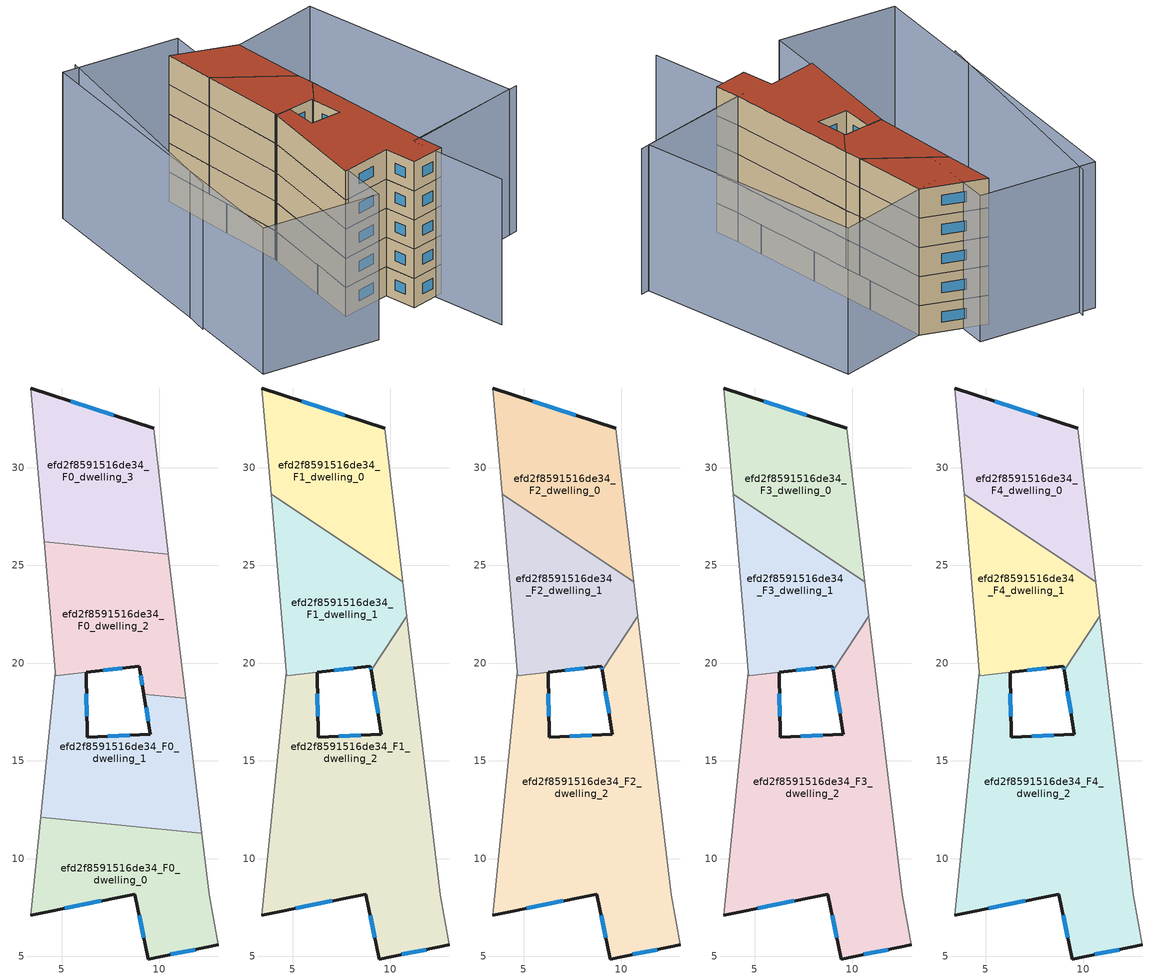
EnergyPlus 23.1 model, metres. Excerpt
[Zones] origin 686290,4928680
efd2f8591516de34_F0_dwelling_0
 floor ground (EU_floor_Construction): 12.16,11.29 12.54,8.15 13,5.58 9.42,4.86 8.75,8.18 3.43,7.11 3.92,12.11 z0
 wall outside (EU_wall_Construction): 3.43,7.11 8.75,8.18 9.42,4.86 13,5.58 z0:3
 wall adiabatic (EU_wall_Construction): 3.92,12.11 3.43,7.11 / 13,5.58 12.54,8.15 12.16,11.29 z0:3
 wall to efd2f8591516de34_F0_dwelling_1 (EU_wall_Construction): 12.16,11.29 3.92,12.11 z0:3
 window (EU_Window_Construction): 5.16,7.46 7.02,7.83 / 10.58,5.1 11.83,5.35 / 8.96,7.1 9.2,5.94 z0.98:2.02
efd2f8591516de34_F0_dwelling_1
 floor ground (EU_floor_Construction): 11.34,18.2 12.16,11.29 3.92,12.11 4.67,19.56 4.69,19.37 6.25,19.53 6.3,16.2 9.54,16.37 9.21,18.42 z0
 wall outside (EU_wall_Construction): 9.21,18.42 9.54,16.37 6.3,16.2 6.25,19.53 z0:3
 wall to efd2f8591516de34_F0_dwelling_2 (EU_wall_Construction): 11.34,18.2 9.21,18.42 / 6.24,19.53 4.69,19.37 z0:3
 wall adiabatic (EU_wall_Construction): 12.16,11.29 11.34,18.2 / 4.69,19.37 4.67,19.56 3.92,12.11 z0:3
 window (EU_Window_Construction): 9.31,17.75 9.43,17.04 / 6.28,17.28 6.26,18.45 / 8.48,16.32 7.35,16.26 z0.98:2.02
efd2f8591516de34_F0_dwelling_2
 floor ground (EU_floor_Construction): 10.46,25.58 11.34,18.2 9.21,18.42 8.98,19.83 6.25,19.53 4.69,19.37 4.67,19.57 4.1,26.21 z0
 wall outside (EU_wall_Construction): 6.25,19.53 8.98,19.83 9.21,18.42 z0:3
 wall adiabatic (EU_wall_Construction): 4.1,26.21 4.67,19.57 4.69,19.37 / 11.34,18.2 10.46,25.58 z0:3
 wall to efd2f8591516de34_F0_dwelling_3 (EU_wall_Construction): 10.46,25.58 4.1,26.21 z0:3
 window (EU_Window_Construction): 9.05,19.37 9.13,18.88 / 7.14,19.63 8.09,19.73 z0.98:2.02
efd2f8591516de34_F0_dwelling_3
 floor ground (EU_floor_Construction): 9.7,32.01 10.46,25.58 4.1,26.21 3.43,34.08 z0
 wall outside (EU_wall_Construction): 9.7,32.01 3.43,34.08 z0:3
 wall adiabatic (EU_wall_Construction): 10.46,25.58 9.7,32.01 / 3.43,34.08 4.1,26.21 z0:3
 window (EU_Window_Construction): 7.66,32.68 5.47,33.41 z0.98:2.02
efd2f8591516de34_F1_dwelling_0
 floor to efd2f8591516de34_F0_dwelling_3 (EU_floor_Construction): 9.7,32.01 10.46,25.58 8.16,25.81 3.89,28.64 3.43,34.08 z3
 floor to efd2f8591516de34_F0_dwelling_2 (EU_floor_Construction): 10.46,25.58 10.63,24.17 8.16,25.81 z3
 wall outside (EU_wall_Construction): 9.7,32.01 3.43,34.08 z3:6
 wall adiabatic (EU_wall_Construction): 10.63,24.17 9.7,32.01 / 3.43,34.08 3.89,28.64 z3:6
 wall to efd2f8591516de34_F1_dwelling_1 (EU_wall_Construction): 3.89,28.64 10.63,24.17 z3:6
 window (EU_Window_Construction): 7.66,32.68 5.47,33.41 z3.98:5.02
efd2f8591516de34_F1_dwelling_1
 floor to efd2f8591516de34_F0_dwelling_2 (EU_floor_Construction): 10.63,24.17 10.84,22.39 9.01,19.63 8.98,19.83 6.24,19.54 4.92,19.39 4.69,19.37 4.67,19.57 4.1,26.21 8.16,25.81 z3
 floor to efd2f8591516de34_F0_dwelling_3 (EU_floor_Construction): 8.16,25.81 4.1,26.21 3.89,28.64 z3
 wall outside (EU_wall_Construction): 6.25,19.53 8.98,19.83 9.01,19.63 z3:6
 wall adiabatic (EU_wall_Construction): 3.89,28.64 4.67,19.57 4.69,19.37 / 10.84,22.39 10.63,24.17 z3:6
 wall to efd2f8591516de34_F1_dwelling_2 (EU_wall_Construction): 9.01,19.63 10.84,22.39 / 4.69,19.37 6.24,19.54 z3:6
 window (EU_Window_Construction): 8.99,19.77 9,19.7 / 7.14,19.63 8.09,19.73 z3.98:5.02
efd2f8591516de34_F1_dwelling_2
 floor outside (EU_floor_Construction): 4.67,19.56 3.92,12.1 4.64,19.3 z3
 floor to efd2f8591516de34_F0_dwelling_0 (EU_floor_Construction): 12.16,11.29 12.54,8.15 13,5.58 9.42,4.86 8.75,8.18 3.43,7.11 3.92,12.1 z3
 floor to efd2f8591516de34_F0_dwelling_1 (EU_floor_Construction): 11.34,18.2 12.16,11.29 3.92,12.1 4.67,19.56 4.69,19.37 6.25,19.53 6.3,16.2 9.54,16.37 9.21,18.42 z3
 floor to efd2f8591516de34_F0_dwelling_2 (EU_floor_Construction): 10.84,22.39 11.34,18.2 9.21,18.42 9.01,19.63 z3
 wall outside (EU_wall_Construction): 9.01,19.63 9.54,16.37 6.3,16.2 6.25,19.53 / 3.43,7.11 8.75,8.18 9.42,4.86 13,5.58 z3:6
 wall adiabatic (EU_wall_Construction): 4.69,19.37 4.67,19.56 4.64,19.3 3.43,7.11 / 13,5.58 12.54,8.15 10.84,22.39 z3:6
 window (EU_Window_Construction): 6.28,17.28 6.26,18.45 / 8.48,16.32 7.35,16.26 / 9.18,18.57 9.37,17.43 / 10.58,5.1 11.83,5.35 / 8.96,7.1 9.2,5.94 / 5.16,7.46 7.02,7.83 z3.98:5.02
efd2f8591516de34_F2_dwelling_0
 floor to efd2f8591516de34_F1_dwelling_0 (EU_floor_Construction): 9.7,32.01 10.63,24.17 3.89,28.64 3.43,34.08 z6
 wall outside (EU_wall_Construction): 9.7,32.01 3.43,34.08 z6:9
 wall adiabatic (EU_wall_Construction): 10.63,24.17 9.7,32.01 / 3.43,34.08 3.89,28.64 z6:9
 wall to efd2f8591516de34_F2_dwelling_1 (EU_wall_Construction): 3.89,28.64 10.63,24.17 z6:9
 window (EU_Window_Construction): 7.66,32.68 5.47,33.41 z6.98:8.02
efd2f8591516de34_F2_dwelling_1
 floor to efd2f8591516de34_F1_dwelling_1 (EU_floor_Construction): 10.63,24.17 10.84,22.39 9.01,19.63 8.98,19.83 6.25,19.53 4.69,19.37 4.67,19.57 3.89,28.64 z6
 wall outside (EU_wall_Construction): 6.25,19.53 8.98,19.83 9.01,19.63 z6:9
 wall adiabatic (EU_wall_Construction): 3.89,28.64 4.67,19.57 4.69,19.37 / 10.84,22.39 10.63,24.17 z6:9
 wall to efd2f8591516de34_F2_dwelling_2 (EU_wall_Construction): 9.01,19.63 10.84,22.39 / 4.69,19.37 6.24,19.54 z6:9
 window (EU_Window_Construction): 8.99,19.77 9,19.7 / 7.14,19.63 8.09,19.73 z6.98:8.02
efd2f8591516de34_F2_dwelling_2
 floor to efd2f8591516de34_F1_dwelling_2 (EU_floor_Construction): 10.84,22.39 12.54,8.15 13,5.58 9.42,4.86 8.75,8.18 3.43,7.11 4.64,19.3 4.67,19.56 4.69,19.37 6.25,19.53 6.3,16.2 9.54,16.37 9.01,19.63 z6
 wall outside (EU_wall_Construction): 9.01,19.63 9.54,16.37 6.3,16.2 6.25,19.53 / 3.43,7.11 8.75,8.18 9.42,4.86 13,5.58 z6:9
 wall adiabatic (EU_wall_Construction): 4.69,19.37 4.67,19.56 4.64,19.3 3.43,7.11 / 13,5.58 12.54,8.15 10.84,22.39 z6:9
 window (EU_Window_Construction): 6.28,17.28 6.26,18.45 / 8.48,16.32 7.35,16.26 / 9.18,18.57 9.37,17.43 / 10.58,5.1 11.83,5.35 / 8.96,7.1 9.2,5.94 / 5.16,7.46 7.02,7.83 z6.98:8.02
efd2f8591516de34_F3_dwelling_0
 floor to efd2f8591516de34_F2_dwelling_0 (EU_floor_Construction): 9.7,32.01 10.63,24.17 3.89,28.64 3.43,34.08 z9
 wall outside (EU_wall_Construction): 9.7,32.01 3.43,34.08 z9:12
 wall adiabatic (EU_wall_Construction): 10.63,24.17 9.7,32.01 / 3.43,34.08 3.89,28.64 z9:12
 wall to efd2f8591516de34_F3_dwelling_1 (EU_wall_Construction): 3.89,28.64 10.63,24.17 z9:12
 window (EU_Window_Construction): 7.66,32.68 5.47,33.41 z9.98:11.02
efd2f8591516de34_F3_dwelling_1
 floor to efd2f8591516de34_F2_dwelling_1 (EU_floor_Construction): 10.63,24.17 10.84,22.39 9.01,19.63 8.98,19.83 6.25,19.53 4.69,19.37 4.67,19.57 3.89,28.64 z9
 wall outside (EU_wall_Construction): 6.25,19.53 8.98,19.83 9.01,19.63 z9:12
 wall adiabatic (EU_wall_Construction): 3.89,28.64 4.67,19.57 4.69,19.37 / 10.84,22.39 10.63,24.17 z9:12
 wall to efd2f8591516de34_F3_dwelling_2 (EU_wall_Construction): 9.01,19.63 10.84,22.39 / 4.69,19.37 6.24,19.54 z9:12
 window (EU_Window_Construction): 8.99,19.77 9,19.7 / 7.14,19.63 8.09,19.73 z9.98:11.02
efd2f8591516de34_F3_dwelling_2
 floor to efd2f8591516de34_F2_dwelling_2 (EU_floor_Construction): 10.84,22.39 12.54,8.15 13,5.58 9.42,4.86 8.75,8.18 3.43,7.11 4.64,19.3 4.67,19.56 4.69,19.37 6.25,19.53 6.3,16.2 9.54,16.37 9.01,19.63 z9
 wall outside (EU_wall_Construction): 9.01,19.63 9.54,16.37 6.3,16.2 6.25,19.53 / 3.43,7.11 8.75,8.18 9.42,4.86 13,5.58 z9:12
 wall adiabatic (EU_wall_Construction): 4.69,19.37 4.67,19.56 4.64,19.3 3.43,7.11 / 13,5.58 12.54,8.15 10.84,22.39 z9:12
 window (EU_Window_Construction): 6.28,17.28 6.26,18.45 / 8.48,16.32 7.35,16.26 / 9.18,18.57 9.37,17.43 / 10.58,5.1 11.83,5.35 / 8.96,7.1 9.2,5.94 / 5.16,7.46 7.02,7.83 z9.98:11.02
efd2f8591516de34_F4_dwelling_0
 floor to efd2f8591516de34_F3_dwelling_0 (EU_floor_Construction): 9.7,32.01 10.63,24.17 3.89,28.64 3.43,34.08 z12
 wall outside (EU_wall_Construction): 9.7,32.01 3.43,34.08 z12:15
 wall adiabatic (EU_wall_Construction): 10.63,24.17 9.7,32.01 / 3.43,34.08 3.89,28.64 z12:15
 wall to efd2f8591516de34_F4_dwelling_1 (EU_wall_Construction): 3.89,28.64 10.63,24.17 z12:15
 window (EU_Window_Construction): 7.66,32.68 5.47,33.41 z12.98:14.02
 roof outside (EU_roof_Construction): 10.63,24.17 9.7,32.01 3.43,34.08 3.89,28.64 z15
efd2f8591516de34_F4_dwelling_1
 floor to efd2f8591516de34_F3_dwelling_1 (EU_floor_Construction): 10.63,24.17 10.84,22.39 9.01,19.63 8.98,19.83 6.25,19.53 4.69,19.37 4.67,19.57 3.89,28.64 z12
 wall outside (EU_wall_Construction): 6.25,19.53 8.98,19.83 9.01,19.63 z12:15
 wall adiabatic (EU_wall_Construction): 3.89,28.64 4.67,19.57 4.69,19.37 / 10.84,22.39 10.63,24.17 z12:15
 wall to efd2f8591516de34_F4_dwelling_2 (EU_wall_Construction): 9.01,19.63 10.84,22.39 / 4.69,19.37 6.24,19.54 z12:15
 window (EU_Window_Construction): 8.99,19.77 9,19.7 / 7.14,19.63 8.09,19.73 z12.98:14.02
 roof outside (EU_roof_Construction): 9.01,19.63 10.84,22.39 10.63,24.17 3.89,28.64 4.67,19.57 4.69,19.37 8.98,19.83 z15
efd2f8591516de34_F4_dwelling_2
 floor to efd2f8591516de34_F3_dwelling_2 (EU_floor_Construction): 10.84,22.39 12.54,8.15 13,5.58 9.42,4.86 8.75,8.18 3.43,7.11 4.64,19.3 4.67,19.56 4.69,19.37 6.25,19.53 6.3,16.2 9.54,16.37 9.01,19.63 z12
 wall outside (EU_wall_Construction): 9.01,19.63 9.54,16.37 6.3,16.2 6.25,19.53 / 3.43,7.11 8.75,8.18 9.42,4.86 13,5.58 z12:15
 wall adiabatic (EU_wall_Construction): 4.69,19.37 4.67,19.56 4.64,19.3 3.43,7.11 / 13,5.58 12.54,8.15 10.84,22.39 z12:15
 window (EU_Window_Construction): 6.28,17.28 6.26,18.45 / 8.48,16.32 7.35,16.26 / 9.18,18.57 9.37,17.43 / 10.58,5.1 11.83,5.35 / 8.96,7.1 9.2,5.94 / 5.16,7.46 7.02,7.83 z12.98:14.02
 roof outside (EU_roof_Construction): 13,5.58 12.54,8.15 10.84,22.39 9.01,19.63 9.54,16.37 6.3,16.2 6.25,19.53 4.69,19.37 4.67,19.56 4.64,19.3 3.43,7.11 8.75,8.18 9.42,4.86 z15
shading: 13.86,-2.42 11.61,8.05 / 11.61,8.05 25.38,11.02 / -4.4,37.77 -8.33,12.9 / -8.93,2.85 -6.18,37.25 / -6.18,37.25 6,36.28 / 6,36.28 3.25,1.88 / 3.25,1.88 -8.93,2.85 / 24.42,10.81 12.54,8.15 / 12.54,8.15 7.32,31.48 / 7.32,31.48 19.2,34.14 / 19.2,34.14 24.42,10.81 z0:15
[Building]
EU S2 Campaign: North Axis=0; Terrain=City; Solar Distribution=FullExterior
[Site:Location]
Bologna: Latitude=44.5; Longitude=11.25; Time Zone=1; Elevation=37
[SizingPeriod:WeatherFileDays]
AnnualSizingPeriod: Begin Month=1; Begin Day of Month=1; End Month=12; End Day of Month=31; Day of Week for Start Day=Monday; Use Weather File Daylight Saving Period=No; Use Weather File Rain and Snow Indicators=No
[MATERIAL]
EU_InternalMass_Material: Roughness=MediumRough; Thickness=0.1; Conductivity=1; Density=1800; Specific Heat=900; Thermal Absorptance=0.9; Solar Absorptance=0.7; Visible Absorptance=0.7
[MATERIAL:NOMASS] Roughness=MediumRough; Thermal Absorptance=0.9; Solar Absorptance=0.7; Visible Absorptance=0.7
Name | Thermal Resistance
EU_wall_NoMass | 0.905828
EU_roof_NoMass | 0.37593
EU_floor_NoMass | 0.67114
[WINDOWMATERIAL:SIMPLEGLAZINGSYSTEM]
EU_Window_SimpleGlazing: UFactor=4.52486; Solar Heat Gain Coefficient=0.85; Visible Transmittance=0.85
[CONSTRUCTION]
EU_wall_Construction: EU_wall_NoMass
EU_roof_Construction: EU_roof_NoMass
EU_floor_Construction: EU_floor_NoMass
EU_InternalMass_Construction: EU_InternalMass_Material
EU_Window_Construction: EU_Window_SimpleGlazing
[ZONE] Type=1; Multiplier=1; Ceiling Height=autocalculate; Floor Area=autocalculate; Part of Total Floor Area=Yes
Name | Volume
efd2f8591516de34_F0_dwelling_0 | 132.538
efd2f8591516de34_F1_dwelling_0; efd2f8591516de34_F2_dwelling_0; efd2f8591516de34_F3_dwelling_0; efd2f8591516de34_F4_dwelling_0 | 122.722
efd2f8591516de34_F0_dwelling_1 | 135.704
efd2f8591516de34_F1_dwelling_1; efd2f8591516de34_F2_dwelling_1; efd2f8591516de34_F3_dwelling_1; efd2f8591516de34_F4_dwelling_1 | 121.707
efd2f8591516de34_F0_dwelling_2 | 129.324
efd2f8591516de34_F1_dwelling_2; efd2f8591516de34_F2_dwelling_2; efd2f8591516de34_F3_dwelling_2; efd2f8591516de34_F4_dwelling_2 | 285.724
efd2f8591516de34_F0_dwelling_3 | 132.528
[INTERNALMASS] Construction=EU_InternalMass_Construction
Name | Zone or ZoneList | Surface Area
efd2f8591516de34_F0_dwelling_0_EU_InternalMass | efd2f8591516de34_F0_dwelling_0 | 44.1795
efd2f8591516de34_F0_dwelling_1_EU_InternalMass | efd2f8591516de34_F0_dwelling_1 | 45.2554
efd2f8591516de34_F0_dwelling_2_EU_InternalMass | efd2f8591516de34_F0_dwelling_2 | 43.1026
efd2f8591516de34_F0_dwelling_3_EU_InternalMass | efd2f8591516de34_F0_dwelling_3 | 44.1761
efd2f8591516de34_F1_dwelling_0_EU_InternalMass | efd2f8591516de34_F1_dwelling_0 | 40.909
efd2f8591516de34_F1_dwelling_1_EU_InternalMass | efd2f8591516de34_F1_dwelling_1 | 40.5635
efd2f8591516de34_F1_dwelling_2_EU_InternalMass | efd2f8591516de34_F1_dwelling_2 | 95.2463
efd2f8591516de34_F2_dwelling_0_EU_InternalMass | efd2f8591516de34_F2_dwelling_0 | 40.909
efd2f8591516de34_F2_dwelling_1_EU_InternalMass | efd2f8591516de34_F2_dwelling_1 | 40.5635
efd2f8591516de34_F2_dwelling_2_EU_InternalMass | efd2f8591516de34_F2_dwelling_2 | 95.2463
efd2f8591516de34_F3_dwelling_0_EU_InternalMass | efd2f8591516de34_F3_dwelling_0 | 40.909
efd2f8591516de34_F3_dwelling_1_EU_InternalMass | efd2f8591516de34_F3_dwelling_1 | 40.5635
efd2f8591516de34_F3_dwelling_2_EU_InternalMass | efd2f8591516de34_F3_dwelling_2 | 95.2463
efd2f8591516de34_F4_dwelling_0_EU_InternalMass | efd2f8591516de34_F4_dwelling_0 | 40.909
efd2f8591516de34_F4_dwelling_1_EU_InternalMass | efd2f8591516de34_F4_dwelling_1 | 40.5635
efd2f8591516de34_F4_dwelling_2_EU_InternalMass | efd2f8591516de34_F4_dwelling_2 | 95.2463
[OTHEREQUIPMENT] Fuel Type=Electricity; Design Level Calculation Method=Watts/Area; Power per Zone Floor Area=1; Fraction Latent=0; Fraction Radiant=0; Fraction Lost=0; Carbon Dioxide Generation Rate=0; EndUse Subcategory=EU_Step8_InternalGains
Name | Zone or ZoneList or Space or SpaceList | Schedule
EU_Step8_InternalGain_efd2f8591516de34_F0_dwelling_0_f000 | efd2f8591516de34_F0_dwelling_0 | EU_Step8_GainSchedule_efd2f8591516de34_F0_dwelling_0_f000
EU_Step8_InternalGain_efd2f8591516de34_F0_dwelling_1_f000 | efd2f8591516de34_F0_dwelling_1 | EU_Step8_GainSchedule_efd2f8591516de34_F0_dwelling_1_f000
EU_Step8_InternalGain_efd2f8591516de34_F0_dwelling_2_f000 | efd2f8591516de34_F0_dwelling_2 | EU_Step8_GainSchedule_efd2f8591516de34_F0_dwelling_2_f000
EU_Step8_InternalGain_efd2f8591516de34_F0_dwelling_3_f000 | efd2f8591516de34_F0_dwelling_3 | EU_Step8_GainSchedule_efd2f8591516de34_F0_dwelling_3_f000
EU_Step8_InternalGain_efd2f8591516de34_F1_dwelling_0_f000 | efd2f8591516de34_F1_dwelling_0 | EU_Step8_GainSchedule_efd2f8591516de34_F1_dwelling_0_f000
EU_Step8_InternalGain_efd2f8591516de34_F1_dwelling_1_f000 | efd2f8591516de34_F1_dwelling_1 | EU_Step8_GainSchedule_efd2f8591516de34_F1_dwelling_1_f000
EU_Step8_InternalGain_efd2f8591516de34_F1_dwelling_2_f000 | efd2f8591516de34_F1_dwelling_2 | EU_Step8_GainSchedule_efd2f8591516de34_F1_dwelling_2_f000
EU_Step8_InternalGain_efd2f8591516de34_F2_dwelling_0_f000 | efd2f8591516de34_F2_dwelling_0 | EU_Step8_GainSchedule_efd2f8591516de34_F2_dwelling_0_f000
EU_Step8_InternalGain_efd2f8591516de34_F2_dwelling_1_f000 | efd2f8591516de34_F2_dwelling_1 | EU_Step8_GainSchedule_efd2f8591516de34_F2_dwelling_1_f000
EU_Step8_InternalGain_efd2f8591516de34_F2_dwelling_2_f000 | efd2f8591516de34_F2_dwelling_2 | EU_Step8_GainSchedule_efd2f8591516de34_F2_dwelling_2_f000
EU_Step8_InternalGain_efd2f8591516de34_F3_dwelling_0_f000 | efd2f8591516de34_F3_dwelling_0 | EU_Step8_GainSchedule_efd2f8591516de34_F3_dwelling_0_f000
EU_Step8_InternalGain_efd2f8591516de34_F3_dwelling_1_f000 | efd2f8591516de34_F3_dwelling_1 | EU_Step8_GainSchedule_efd2f8591516de34_F3_dwelling_1_f000
EU_Step8_InternalGain_efd2f8591516de34_F3_dwelling_2_f000 | efd2f8591516de34_F3_dwelling_2 | EU_Step8_GainSchedule_efd2f8591516de34_F3_dwelling_2_f000
EU_Step8_InternalGain_efd2f8591516de34_F4_dwelling_0_f000 | efd2f8591516de34_F4_dwelling_0 | EU_Step8_GainSchedule_efd2f8591516de34_F4_dwelling_0_f000
EU_Step8_InternalGain_efd2f8591516de34_F4_dwelling_1_f000 | efd2f8591516de34_F4_dwelling_1 | EU_Step8_GainSchedule_efd2f8591516de34_F4_dwelling_1_f000
EU_Step8_InternalGain_efd2f8591516de34_F4_dwelling_2_f000 | efd2f8591516de34_F4_dwelling_2 | EU_Step8_GainSchedule_efd2f8591516de34_F4_dwelling_2_f000
[ZONEVENTILATION:DESIGNFLOWRATE] Schedule=EU_AlwaysOn; Design Flow Rate Calculation Method=AirChanges/Hour; Air Changes per Hour=0.73129; Ventilation Type=Natural; Fan Pressure Rise=0; Fan Total Efficiency=1; Constant Term Coefficient=1; Temperature Term Coefficient=0; Velocity Term Coefficient=0; Velocity Squared Term Coefficient=0; Minimum Indoor Temperature=-100; Maximum Indoor Temperature=100; Delta Temperature=-100; Minimum Outdoor Temperature=-100; Maximum Outdoor Temperature=100; Maximum Wind Speed=40
Name | Zone or ZoneList or Space or SpaceList
EU_ConstantAir_efd2f8591516de34_F0_dwelling_0 | efd2f8591516de34_F0_dwelling_0
EU_ConstantAir_efd2f8591516de34_F0_dwelling_1 | efd2f8591516de34_F0_dwelling_1
EU_ConstantAir_efd2f8591516de34_F0_dwelling_2 | efd2f8591516de34_F0_dwelling_2
EU_ConstantAir_efd2f8591516de34_F0_dwelling_3 | efd2f8591516de34_F0_dwelling_3
EU_ConstantAir_efd2f8591516de34_F1_dwelling_0 | efd2f8591516de34_F1_dwelling_0
EU_ConstantAir_efd2f8591516de34_F1_dwelling_1 | efd2f8591516de34_F1_dwelling_1
EU_ConstantAir_efd2f8591516de34_F1_dwelling_2 | efd2f8591516de34_F1_dwelling_2
EU_ConstantAir_efd2f8591516de34_F2_dwelling_0 | efd2f8591516de34_F2_dwelling_0
EU_ConstantAir_efd2f8591516de34_F2_dwelling_1 | efd2f8591516de34_F2_dwelling_1
EU_ConstantAir_efd2f8591516de34_F2_dwelling_2 | efd2f8591516de34_F2_dwelling_2
EU_ConstantAir_efd2f8591516de34_F3_dwelling_0 | efd2f8591516de34_F3_dwelling_0
EU_ConstantAir_efd2f8591516de34_F3_dwelling_1 | efd2f8591516de34_F3_dwelling_1
EU_ConstantAir_efd2f8591516de34_F3_dwelling_2 | efd2f8591516de34_F3_dwelling_2
EU_ConstantAir_efd2f8591516de34_F4_dwelling_0 | efd2f8591516de34_F4_dwelling_0
EU_ConstantAir_efd2f8591516de34_F4_dwelling_1 | efd2f8591516de34_F4_dwelling_1
EU_ConstantAir_efd2f8591516de34_F4_dwelling_2 | efd2f8591516de34_F4_dwelling_2
[HVACTEMPLATE:THERMOSTAT] Constant Heating Setpoint=20; Constant Cooling Setpoint=50
EU_HeatOnly_efd2f8591516de34_F0_dwelling_0; EU_HeatOnly_efd2f8591516de34_F0_dwelling_1; EU_HeatOnly_efd2f8591516de34_F0_dwelling_2; EU_HeatOnly_efd2f8591516de34_F0_dwelling_3; EU_HeatOnly_efd2f8591516de34_F1_dwelling_0; EU_HeatOnly_efd2f8591516de34_F1_dwelling_1; EU_HeatOnly_efd2f8591516de34_F1_dwelling_2; EU_HeatOnly_efd2f8591516de34_F2_dwelling_0; EU_HeatOnly_efd2f8591516de34_F2_dwelling_1; EU_HeatOnly_efd2f8591516de34_F2_dwelling_2; EU_HeatOnly_efd2f8591516de34_F3_dwelling_0; EU_HeatOnly_efd2f8591516de34_F3_dwelling_1; EU_HeatOnly_efd2f8591516de34_F3_dwelling_2; EU_HeatOnly_efd2f8591516de34_F4_dwelling_0; EU_HeatOnly_efd2f8591516de34_F4_dwelling_1; EU_HeatOnly_efd2f8591516de34_F4_dwelling_2
[HVACTEMPLATE:ZONE:IDEALLOADSAIRSYSTEM] System Availability Schedule=EU_AlwaysOn; Maximum Heating Supply Air Temperature=50; Minimum Cooling Supply Air Temperature=13; Maximum Heating Supply Air Humidity Ratio=0.0156; Minimum Cooling Supply Air Humidity Ratio=0.0077; Heating Limit=NoLimit; Cooling Limit=NoLimit; Heating Availability Schedule=EU_AlwaysOn; Cooling Availability Schedule=EU_CoolingOff; Dehumidification Control Type=ConstantSensibleHeatRatio; Cooling Sensible Heat Ratio=0.7; Dehumidification Setpoint=60; Humidification Control Type=None; Humidification Setpoint=30; Outdoor Air Method=None; Outdoor Air Flow Rate per Person=0.00944; Outdoor Air Flow Rate per Zone Floor Area=0; Outdoor Air Flow Rate per Zone=0; Demand Controlled Ventilation Type=None; Outdoor Air Economizer Type=NoEconomizer; Heat Recovery Type=None; Sensible Heat Recovery Effectiveness=0.7; Latent Heat Recovery Effectiveness=0.65
Name | Template Thermostat
efd2f8591516de34_F0_dwelling_0 | EU_HeatOnly_efd2f8591516de34_F0_dwelling_0
efd2f8591516de34_F0_dwelling_1 | EU_HeatOnly_efd2f8591516de34_F0_dwelling_1
efd2f8591516de34_F0_dwelling_2 | EU_HeatOnly_efd2f8591516de34_F0_dwelling_2
efd2f8591516de34_F0_dwelling_3 | EU_HeatOnly_efd2f8591516de34_F0_dwelling_3
efd2f8591516de34_F1_dwelling_0 | EU_HeatOnly_efd2f8591516de34_F1_dwelling_0
efd2f8591516de34_F1_dwelling_1 | EU_HeatOnly_efd2f8591516de34_F1_dwelling_1
efd2f8591516de34_F1_dwelling_2 | EU_HeatOnly_efd2f8591516de34_F1_dwelling_2
efd2f8591516de34_F2_dwelling_0 | EU_HeatOnly_efd2f8591516de34_F2_dwelling_0
efd2f8591516de34_F2_dwelling_1 | EU_HeatOnly_efd2f8591516de34_F2_dwelling_1
efd2f8591516de34_F2_dwelling_2 | EU_HeatOnly_efd2f8591516de34_F2_dwelling_2
efd2f8591516de34_F3_dwelling_0 | EU_HeatOnly_efd2f8591516de34_F3_dwelling_0
efd2f8591516de34_F3_dwelling_1 | EU_HeatOnly_efd2f8591516de34_F3_dwelling_1
efd2f8591516de34_F3_dwelling_2 | EU_HeatOnly_efd2f8591516de34_F3_dwelling_2
efd2f8591516de34_F4_dwelling_0 | EU_HeatOnly_efd2f8591516de34_F4_dwelling_0
efd2f8591516de34_F4_dwelling_1 | EU_HeatOnly_efd2f8591516de34_F4_dwelling_1
efd2f8591516de34_F4_dwelling_2 | EU_HeatOnly_efd2f8591516de34_F4_dwelling_2
[SIZING:ZONE] Zone Cooling Design Supply Air Temperature Input Method=SupplyAirTemperature; Zone Cooling Design Supply Air Temperature=13; Zone Heating Design Supply Air Temperature Input Method=SupplyAirTemperature; Zone Heating Design Supply Air Temperature=50; Zone Cooling Design Supply Air Humidity Ratio=0.008; Zone Heating Design Supply Air Humidity Ratio=0.008; Cooling Design Air Flow Method=DesignDay; Cooling Design Air Flow Rate=0; Cooling Minimum Air Flow per Zone Floor Area=0.000762; Cooling Minimum Air Flow=0; Cooling Minimum Air Flow Fraction=0.2; Heating Design Air Flow Method=DesignDay; Heating Design Air Flow Rate=0; Heating Maximum Air Flow per Zone Floor Area=0.002032; Heating Maximum Air Flow=0.141576; Heating Maximum Air Flow Fraction=0.3; Account for Dedicated Outdoor Air System=No; Dedicated Outdoor Air System Control Strategy=NeutralSupplyAir; Dedicated Outdoor Air Low Setpoint Temperature for Design=autosize; Dedicated Outdoor Air High Setpoint Temperature for Design=autosize; Zone Load Sizing Method=Sensible Load Only No Latent Load; Zone Latent Cooling Design Supply Air Humidity Ratio Input Method=HumidityRatioDifference; Zone Cooling Design Supply Air Humidity Ratio Difference=0.005; Zone Latent Heating Design Supply Air Humidity Ratio Input Method=HumidityRatioDifference; Zone Humidification Design Supply Air Humidity Ratio Difference=0.005
efd2f8591516de34_F0_dwelling_0; efd2f8591516de34_F0_dwelling_1; efd2f8591516de34_F0_dwelling_2; efd2f8591516de34_F0_dwelling_3; efd2f8591516de34_F1_dwelling_0; efd2f8591516de34_F1_dwelling_1; efd2f8591516de34_F1_dwelling_2; efd2f8591516de34_F2_dwelling_0; efd2f8591516de34_F2_dwelling_1; efd2f8591516de34_F2_dwelling_2; efd2f8591516de34_F3_dwelling_0; efd2f8591516de34_F3_dwelling_1; efd2f8591516de34_F3_dwelling_2; efd2f8591516de34_F4_dwelling_0; efd2f8591516de34_F4_dwelling_1; efd2f8591516de34_F4_dwelling_2
[SCHEDULE:CONSTANT]
Name | Hourly Value
EU_AlwaysOn | 1
EU_CoolingOff | 0
[SCHEDULE:FILE] Column Number=1; Rows to Skip at Top=0; Number of Hours of Data=8760; Column Separator=Comma; Interpolate to Timestep=No; Minutes per Item=60; Adjust Schedule for Daylight Savings=Yes
Name | File
EU_Step8_GainSchedule_efd2f8591516de34_F0_dwelling_0_f000 | ../../schedules/efd2f8591516de34/efd2f8591516de34_F0_dwelling_0_f000_gain.csv
EU_Step8_GainSchedule_efd2f8591516de34_F0_dwelling_1_f000 | ../../schedules/efd2f8591516de34/efd2f8591516de34_F0_dwelling_1_f000_gain.csv
EU_Step8_GainSchedule_efd2f8591516de34_F0_dwelling_2_f000 | ../../schedules/efd2f8591516de34/efd2f8591516de34_F0_dwelling_2_f000_gain.csv
EU_Step8_GainSchedule_efd2f8591516de34_F0_dwelling_3_f000 | ../../schedules/efd2f8591516de34/efd2f8591516de34_F0_dwelling_3_f000_gain.csv
EU_Step8_GainSchedule_efd2f8591516de34_F1_dwelling_0_f000 | ../../schedules/efd2f8591516de34/efd2f8591516de34_F1_dwelling_0_f000_gain.csv
EU_Step8_GainSchedule_efd2f8591516de34_F1_dwelling_1_f000 | ../../schedules/efd2f8591516de34/efd2f8591516de34_F1_dwelling_1_f000_gain.csv
EU_Step8_GainSchedule_efd2f8591516de34_F1_dwelling_2_f000 | ../../schedules/efd2f8591516de34/efd2f8591516de34_F1_dwelling_2_f000_gain.csv
EU_Step8_GainSchedule_efd2f8591516de34_F2_dwelling_0_f000 | ../../schedules/efd2f8591516de34/efd2f8591516de34_F2_dwelling_0_f000_gain.csv
EU_Step8_GainSchedule_efd2f8591516de34_F2_dwelling_1_f000 | ../../schedules/efd2f8591516de34/efd2f8591516de34_F2_dwelling_1_f000_gain.csv
EU_Step8_GainSchedule_efd2f8591516de34_F2_dwelling_2_f000 | ../../schedules/efd2f8591516de34/efd2f8591516de34_F2_dwelling_2_f000_gain.csv
EU_Step8_GainSchedule_efd2f8591516de34_F3_dwelling_0_f000 | ../../schedules/efd2f8591516de34/efd2f8591516de34_F3_dwelling_0_f000_gain.csv
EU_Step8_GainSchedule_efd2f8591516de34_F3_dwelling_1_f000 | ../../schedules/efd2f8591516de34/efd2f8591516de34_F3_dwelling_1_f000_gain.csv
EU_Step8_GainSchedule_efd2f8591516de34_F3_dwelling_2_f000 | ../../schedules/efd2f8591516de34/efd2f8591516de34_F3_dwelling_2_f000_gain.csv
EU_Step8_GainSchedule_efd2f8591516de34_F4_dwelling_0_f000 | ../../schedules/efd2f8591516de34/efd2f8591516de34_F4_dwelling_0_f000_gain.csv
EU_Step8_GainSchedule_efd2f8591516de34_F4_dwelling_1_f000 | ../../schedules/efd2f8591516de34/efd2f8591516de34_F4_dwelling_1_f000_gain.csv
EU_Step8_GainSchedule_efd2f8591516de34_F4_dwelling_2_f000 | ../../schedules/efd2f8591516de34/efd2f8591516de34_F4_dwelling_2_f000_gain.csv
